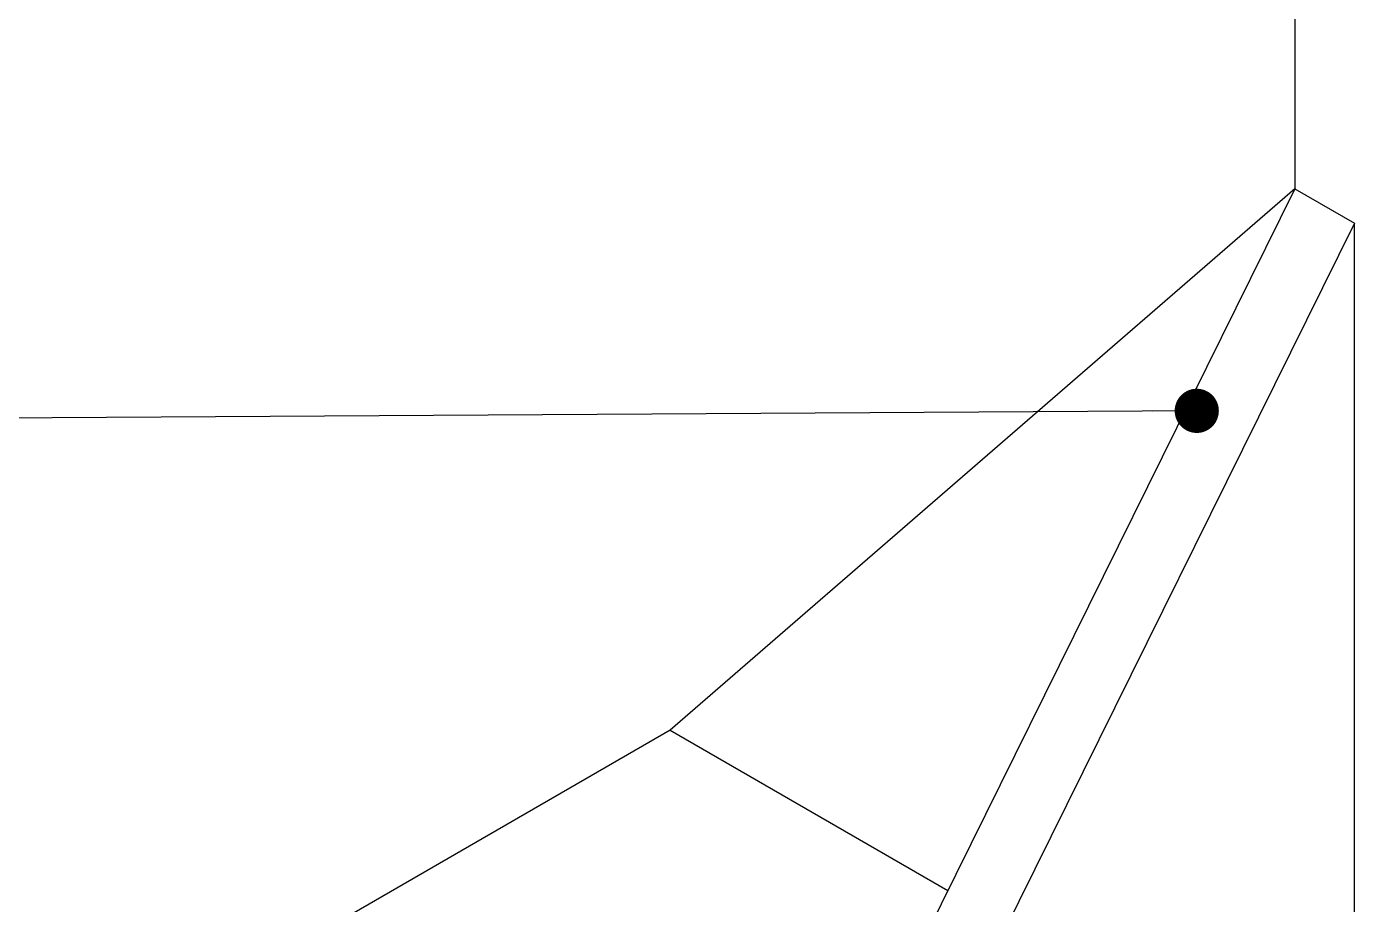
# Model space of a CAD drawing. Header units: millimetres. Extents: x -205 to 841, y 0 to 722.
# Drawn here: x 691.12 to 721.17, y 161.18 to 181.03 of the extents above; entities that cross this region are included whole.
import ezdxf

# ---------------------------------------------------------------- set-up
doc = ezdxf.new("R2010")
doc.units = ezdxf.units.MM
doc.layers.add('COTAS', color=1, linetype='Continuous')
doc.dimstyles.new('SLDDIMSTYLE1', dxfattribs={"dimtxt": 0.18, "dimasz": 1, "dimexe": 0, "dimexo": 0.0625, "dimgap": 0, "dimtad": 0, "dimtih": 1, "dimtoh": 1, "dimdec": 0, "dimrnd": 1e-09, "dimzin": 0, "dimdsep": 46, "dimtxsty": 'Standard', "dimblk1": 'DOT', "dimblk2": 'DOT', "dimsah": 1, "dimcen": 0.09, "dimadec": 0, "dimazin": 0, "dimtfac": 1, "dimtdec": 0, "dimtofl": 0, "dimtmove": 0, "dimatfit": 3, "dimldrblk": 'DOT', "dimfxl": 0, "dimfrac": 2, "dimtolj": 1, "dimtzin": 0, "dimarcsym": 0})

# ---------------------------------------------------------------- blocks, each defined once
blk = doc.blocks.new('_DOT')
at = {"color": 0, "linetype": 'ByBlock', "lineweight": -2}
blk.add_line((-0.5, 0), (-1, 0), dxfattribs=at)
at = {"color": 0, "linetype": 'ByBlock', "const_width": 0.5}
blk.add_lwpolyline([(-0.25, 0, 1), (0.25, 0, 1)], format="xyb", close=True, dxfattribs=at)

msp = doc.modelspace()

# ---------------------------------------------------------------- linework, layer by layer
at = {"color": 7, "linetype": 'Continuous', "lineweight": 25}
for p, q in [((719.8217, 352.9226), (719.8217, 177.3663)), ((719.8217, 177.3663), (705.6796, 165.1168)), ((719.8217, 177.3663), (705.6796, 148.7887)), ((719.8217, 177.3663), (721.168, 176.5891)), ((721.168, 176.5891), (707.0259, 148.0115)), ((721.168, 156.1755), (721.168, 176.5891)), ((705.6796, 165.1168), (691.5374, 156.9528)), ((705.6796, 165.1168), (711.9644, 161.4887))]:
    msp.add_line(p, q, dxfattribs=at)

# ---------------------------------------------------------------- leaders
at = {"layer": 'COTAS'}
msp.add_leader([(717.5999, 172.341), (683.4086, 172.1301)], dimstyle='SLDDIMSTYLE1', dxfattribs=at)

doc.saveas('drawing.dxf')
